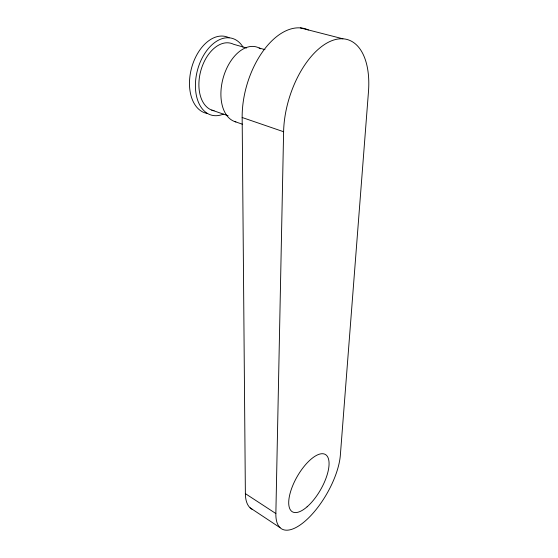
<?xml version="1.0" encoding="UTF-8"?>
<svg xmlns="http://www.w3.org/2000/svg" width="558" height="558" viewBox="0 0 558 558"><rect width="100%" height="100%" fill="white"/><g stroke="black" fill="none" stroke-linecap="round" stroke-linejoin="round"><path stroke-width="0.84" d="M275.861 513.548L283.61 131.737A72.261 38.446 -72.5 0 1 329.492 41.697A72.261 38.446 -72.5 0 1 368.468 91.735L340.359 455.105A52.947 21.518 -60.1 0 1 306.335 520.035A52.947 21.518 -60.1 0 1 275.861 513.548L245.374 493.635L242.158 117.501A69.973 39.995 -73.5 0 1 264.234 49.536A69.973 39.995 -73.5 0 1 308.365 29.965M300.399 27.9L342.919 38.809M259.163 48.009L264.973 49.641M246.622 47.988L233.53 44.263A34.784 22.02 -75.2 0 0 201.061 69.848A34.784 22.02 -75.2 0 0 214.07 110.742M242.158 117.501L283.61 131.737M211.719 110.079L228.11 115.75M234.43 121.449L242.597 124.301M250.137 507.85L280.046 527.666M223.339 114.097A39.764 25.173 -75.2 0 1 197.909 68.613A39.764 25.173 -75.2 0 1 243.03 47.102M207.569 113.504A39.569 25.27 -75.4 0 1 191.799 67.155A39.569 25.27 -75.4 0 1 229.115 37.811M235.888 121.909A38.872 23.715 -74.5 0 1 224.17 74.716A38.872 23.715 -74.5 0 1 260.537 48.804M252.237 509.363A51.685 22.759 -59.7 0 1 245.374 493.635M307.109 506.79A33.062 13.427 -60.1 0 0 327.183 456.137A33.062 13.427 -60.1 0 0 292.371 486.513A33.062 13.427 -60.1 0 0 307.109 506.79"/></g></svg>
